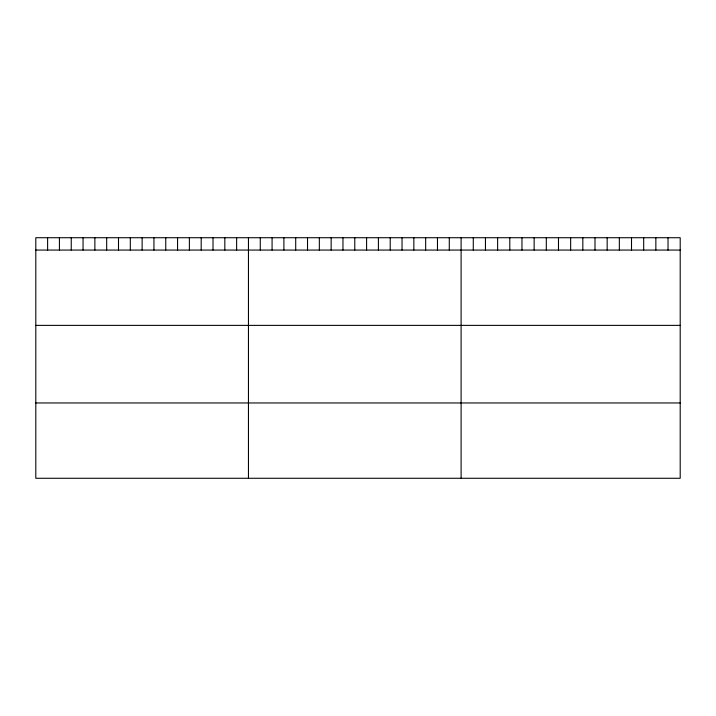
<?xml version="1.0" encoding="UTF-8"?>
<svg xmlns="http://www.w3.org/2000/svg" width="716" height="716" viewBox="0 0 716 716"><rect width="100%" height="100%" fill="white"/><g stroke="black" fill="none" stroke-linecap="round" stroke-linejoin="round"><path stroke-width="1.07" d="M680.2 250.063L680.2 478.279L35.8 478.279L35.8 237.721L680.2 237.721L680.2 250.063L35.8 250.063M35.8 325.377L680.2 325.377M35.8 402.965L680.2 402.965M668.028 237.721L668.028 250.063M655.856 237.721L655.856 250.063M643.684 237.721L643.684 250.063M631.512 237.721L631.512 250.063M619.34 237.721L619.34 250.063M607.168 237.721L607.168 250.063M594.996 237.721L594.996 250.063M582.824 237.721L582.824 250.063M570.652 237.721L570.652 250.063M558.48 237.721L558.48 250.063M546.308 237.721L546.308 250.063M534.136 237.721L534.136 250.063M521.964 237.721L521.964 250.063M509.792 237.721L509.792 250.063M497.62 237.721L497.62 250.063M485.448 237.721L485.448 250.063M473.276 237.721L473.276 250.063M461.104 237.721L461.104 478.279M449.29 237.721L449.29 250.063M437.476 237.721L437.476 250.063M425.662 237.721L425.662 250.063M413.848 237.721L413.848 250.063M402.034 237.721L402.034 250.063M390.22 237.721L390.22 250.063M378.406 237.721L378.406 250.063M366.592 237.721L366.592 250.063M354.778 237.721L354.778 250.063M342.964 237.721L342.964 250.063M331.15 237.721L331.15 250.063M319.336 237.721L319.336 250.063M307.522 237.721L307.522 250.063M295.708 237.721L295.708 250.063M283.894 237.721L283.894 250.063M272.08 237.721L272.08 250.063M260.266 237.721L260.266 250.063M248.452 237.721L248.452 478.279M236.638 237.721L236.638 250.063M224.824 237.721L224.824 250.063M213.01 237.721L213.01 250.063M201.196 237.721L201.196 250.063M189.382 237.721L189.382 250.063M177.568 237.721L177.568 250.063M165.754 237.721L165.754 250.063M153.94 237.721L153.94 250.063M142.126 237.721L142.126 250.063M130.312 237.721L130.312 250.063M118.498 237.721L118.498 250.063M106.684 237.721L106.684 250.063M94.87 237.721L94.87 250.063M83.056 237.721L83.056 250.063M71.242 237.721L71.242 250.063M59.428 237.721L59.428 250.063M47.614 237.721L47.614 250.063"/></g></svg>
